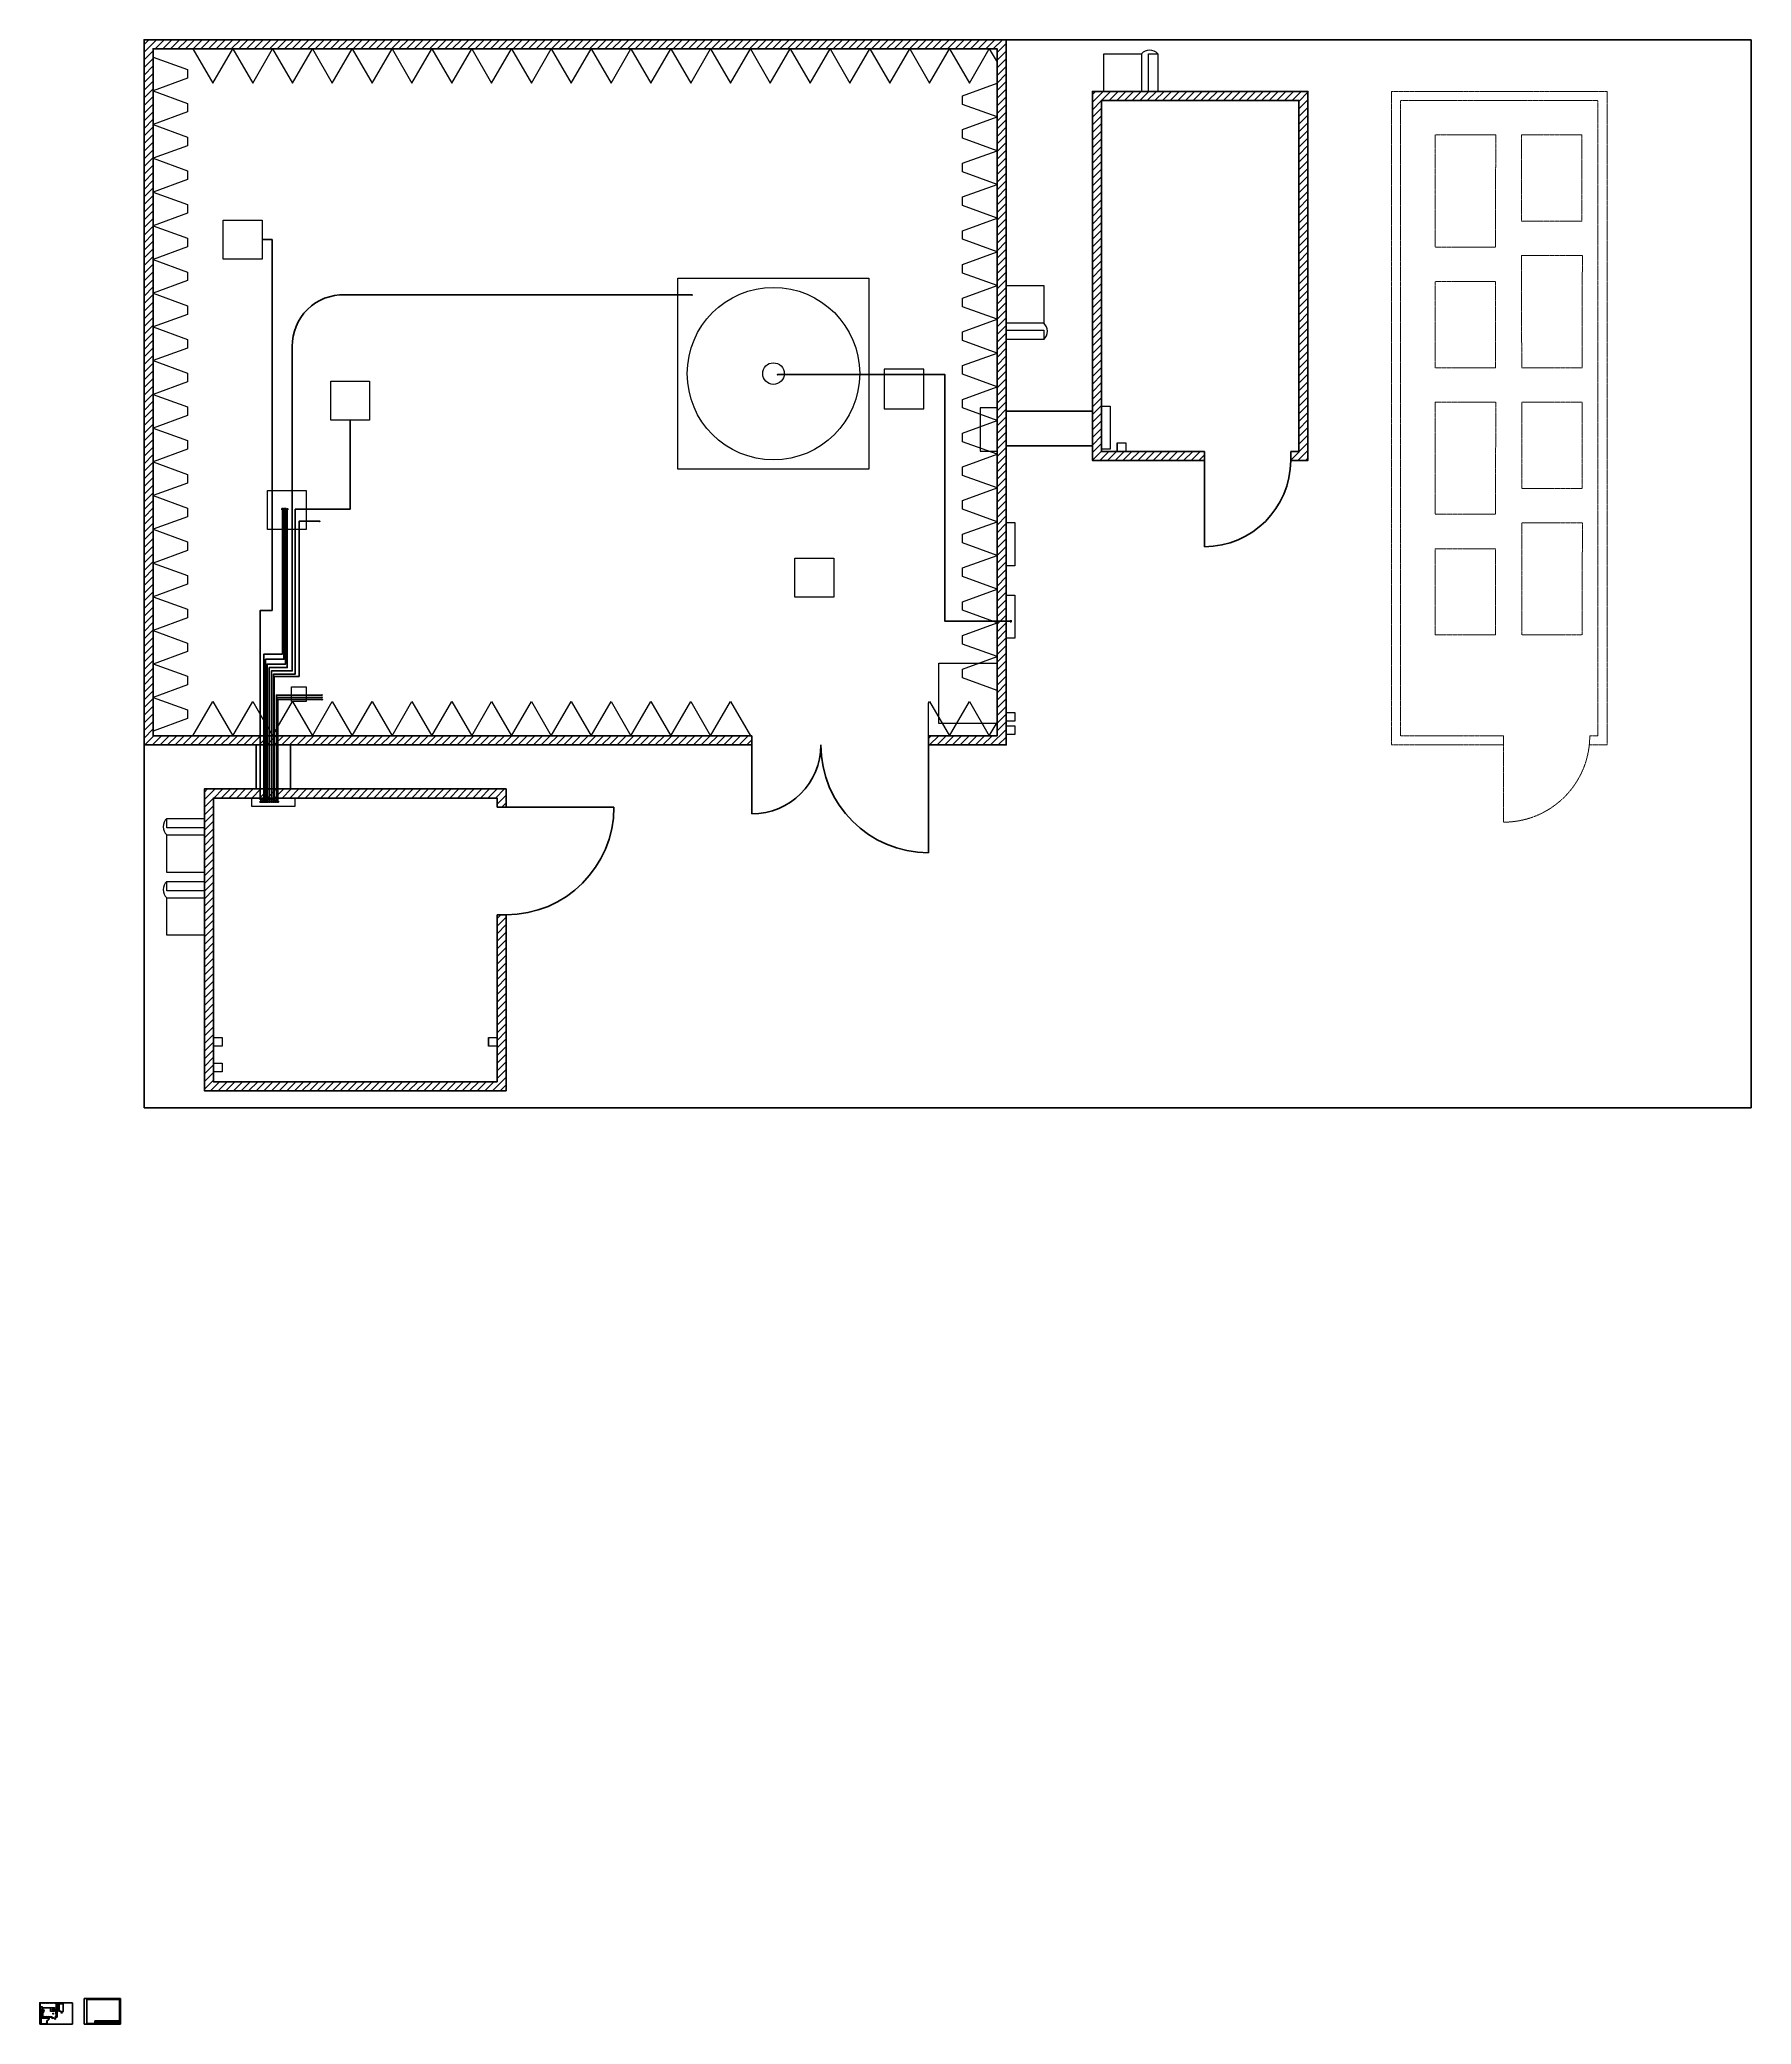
# Model space of a CAD drawing. Header units: millimetres. Extents: x 0 to 33644, y 0 to 30493.
# Drawn here: x 0 to 19858, y 0 to 23022 of the extents above; entities that cross this region are included whole.
import ezdxf

# ---------------------------------------------------------------- set-up
doc = ezdxf.new("R2010")
doc.units = ezdxf.units.MM
doc.header["$MEASUREMENT"] = 0
doc.linetypes.add('DASHED2', pattern=[0.375, 0.25, -0.125])
doc.layers.get('0').update_dxf_attribs({"color": 94, "lineweight": 50})
for name, color, linetype, lineweight in [('1', 10, 'Continuous', 35), ('Aux_extension', 220, 'DASHED2', 15), ('Items', 130, 'Continuous', 25), ('Linea fina', 100, 'Continuous', 25), ('Linea gorda', 94, 'Continuous', 35)]:
    doc.layers.add(name, color=color, linetype=linetype, lineweight=lineweight)
for name, color, linetype, lineweight, plot in [('Cables comunicacion', 124, 'Continuous', 50, False), ('Conectores', 40, 'Continuous', 50, False), ('RF cables', 211, 'Continuous', 50, False)]:
    doc.layers.add(name, color=color, linetype=linetype, lineweight=lineweight, plot=plot)
doc.layers.add('Cajetin', color=2, linetype='Continuous')
doc.styles.get("Standard").update_dxf_attribs({"font": 'arial.ttf', "height": 2.5})
pattern_1 = [(45, (-3526.32, 989.435), (-44.20318, 44.20318), [])]
pattern_2 = [(45, (-95.9811, -196.1006), (-0.8951275, 0.8951275), [])]

msp = doc.modelspace()

# ---------------------------------------------------------------- hatches: boundary and pattern name
at = {"layer": 'Linea gorda'}
h = msp.add_hatch(dxfattribs=at)
h.set_pattern_fill('ANSI31', color=1, scale=500.101925)
h.set_pattern_definition(pattern_1)
h.paths.add_polyline_path([(10312.99927, 14945.7085), (10312.99927, 14840.68709), (11213.18274, 14840.68709), (11213.18274, 23022.35458), (1211.14425, 23022.35458), (1211.14425, 14840.68709), (8262.58138, 14840.68709), (8262.58138, 14945.7085), (1316.16565, 14945.7085), (1316.16565, 22917.33317), (11108.16133, 22917.33317), (11108.16133, 14945.7085)])
h = msp.add_hatch(dxfattribs=at)
h.set_pattern_fill('ANSI31', color=1, scale=500.101925)
h.set_pattern_definition(pattern_1)
h.paths.add_polyline_path([(12318.40799, 18246.3812), (12318.40799, 22317.21086), (14608.87481, 22317.21086), (14608.87481, 18246.3812), (14513.85544, 18246.3812), (14513.85544, 18141.3598), (14713.89621, 18141.3598), (14713.89621, 22422.23227), (12213.38659, 22422.23227), (12213.38659, 18141.3598), (13513.65159, 18141.3598), (13513.65159, 18246.3812)])
h.paths.add_polyline_path([(2016.30835, 10934.89106), (2016.30835, 14225.56173), (5306.97901, 14225.56173), (5306.97901, 14120.54032), (5412.00041, 14120.54032), (5412.00041, 14330.58313), (1911.28694, 14330.58313), (1911.28694, 10829.86966), (5412.00041, 10829.86966), (5412.00041, 12870.28551), (5306.97901, 12870.28551), (5306.97901, 10934.89106)])
h = msp.add_hatch(dxfattribs=at)
h.set_pattern_fill('ANSI31', color=1, scale=10.127212)
h.set_pattern_definition(pattern_2)
h.paths.add_polyline_path([(184.26926, 86.51809), (184.26926, 84.39137), (202.49824, 84.39137), (202.49824, 250.07256), (-0.046, 250.07256), (-0.046, 84.39137), (142.74769, 84.39137), (142.74769, 86.51809), (2.08071, 86.51809), (2.08071, 247.94585), (200.37153, 247.94585), (200.37153, 86.51809)])
h = msp.add_hatch(dxfattribs=at)
h.set_pattern_fill('ANSI31', color=1, scale=10.127212)
h.set_pattern_definition(pattern_2)
h.paths.add_polyline_path([(224.87938, 153.35769), (224.87938, 235.79319), (271.26201, 235.79319), (271.26201, 153.35769), (269.33784, 153.35769), (269.33784, 151.23097), (273.38873, 151.23097), (273.38873, 237.91991), (222.75267, 237.91991), (222.75267, 151.23097), (249.08342, 151.23097), (249.08342, 153.35769)])
h.paths.add_polyline_path([(16.25881, 5.29785), (16.25881, 71.9349), (82.89587, 71.9349), (82.89587, 69.80819), (85.02258, 69.80819), (85.02258, 74.06162), (14.1321, 74.06162), (14.1321, 3.17113), (85.02258, 3.17113), (85.02258, 44.49016), (82.89587, 44.49016), (82.89587, 5.29785)])

# ---------------------------------------------------------------- linework, layer by layer
for p, q in [((1211.14425, 23022.35458), (1211.14425, 10630.92858)), ((19858.07508, 23022.35458), (1211.14425, 23022.35458)), ((19858.07508, 10630.92858), (19858.07508, 23022.35458)), ((1211.14425, 10630.92858), (19858.07508, 10630.92858)), ((-0.046, 250.07256), (379.954, 250.07256)), ((-0.046, 0.07256), (-0.046, 250.07256)), ((379.954, 250.07256), (379.954, 0.07256)), ((516.27657, 298.36375), (516.27657, 1.36375)), ((936.27657, 298.36375), (516.27657, 298.36375)), ((546.27657, 288.36375), (546.27657, 11.36375)), ((926.27657, 288.36375), (546.27657, 288.36375)), ((926.27657, 11.36375), (926.27657, 288.36375)), ((936.27657, 1.36375), (936.27657, 298.36375)), ((379.954, 0.07256), (-0.046, 0.07256)), ((516.27657, 1.36375), (936.27657, 1.36375)), ((546.27657, 11.36375), (926.27657, 11.36375))]:
    msp.add_line(p, q)
at = {"layer": '1'}
for p, q in [((926.27657, 41.36375), (639.27657, 41.36375)), ((639.27657, 41.36375), (639.27657, 11.36375)), ((739.27657, 36.36375), (639.27657, 36.36375)), ((926.27657, 26.36375), (639.27657, 26.36375)), ((664.27657, 41.36375), (664.27657, 11.36375)), ((739.27657, 31.36375), (664.27657, 31.36375)), ((689.27657, 41.36375), (689.27657, 26.36375)), ((714.27657, 41.36375), (714.27657, 26.36375)), ((739.27657, 41.36375), (739.27657, 26.36375)), ((901.27657, 26.36375), (901.27657, 41.36375)), ((901.27657, 26.36375), (901.27657, 11.36375))]:
    msp.add_line(p, q, dxfattribs=at)
at = {"layer": 'Aux_extension'}
for p, q in [((16893.35744, 21917.47955), (16188.48094, 21917.21086)), ((16188.48094, 21917.21086), (16188.97648, 20617.21096)), ((16888.97648, 20617.21096), (16893.35744, 21917.47955)), ((17193.35742, 21917.59391), (17193.35742, 20917.59391)), ((17893.35742, 21917.59391), (17193.35742, 21917.59391)), ((17893.35742, 20917.59391), (17893.35742, 21917.59391)), ((17193.35742, 20917.59391), (17893.35742, 20917.59391)), ((16188.97648, 20617.21096), (16888.97648, 20617.21096)), ((17898.23392, 20517.8626), (17193.35742, 20517.59391)), ((17193.35742, 20517.59391), (17193.85296, 19217.594)), ((17893.85296, 19217.594), (17898.23392, 20517.8626)), ((16188.97648, 20217.21096), (16188.97648, 19217.21096)), ((16888.97648, 20217.21096), (16188.97648, 20217.21096)), ((16888.97648, 19217.21096), (16888.97648, 20217.21096)), ((16188.97648, 19217.21096), (16888.97648, 19217.21096)), ((17193.85296, 19217.594), (17893.85296, 19217.594)), ((16893.85298, 18817.47965), (16188.97648, 18817.21096)), ((16188.97648, 18817.21096), (16189.47202, 17517.21105)), ((16889.47202, 17517.21105), (16893.85298, 18817.47965)), ((17193.85296, 18817.594), (17193.85296, 17817.594)), ((17893.85296, 18817.594), (17193.85296, 18817.594)), ((17893.85296, 17817.594), (17893.85296, 18817.594)), ((17193.85296, 17817.594), (17893.85296, 17817.594)), ((16189.47202, 17517.21105), (16889.47202, 17517.21105)), ((17898.72946, 17417.86269), (17193.85296, 17417.594)), ((17193.85296, 17417.594), (17194.3485, 16117.5941)), ((17894.3485, 16117.5941), (17898.72946, 17417.86269)), ((16189.47202, 17117.21105), (16189.47202, 16117.21105)), ((16889.47202, 17117.21105), (16189.47202, 17117.21105)), ((16889.47202, 16117.21105), (16889.47202, 17117.21105)), ((16189.47202, 16117.21105), (16889.47202, 16117.21105)), ((17194.3485, 16117.5941), (17894.3485, 16117.5941)), ((16983.46211, 14945.68709), (16983.46211, 13945.48324))]:
    msp.add_line(p, q, dxfattribs=at)
for points in [[(16983.46211, 14840.68709), (15683.46211, 14840.68709), (15683.46211, 18141.3598), (15683.46211, 22422.23227), (18183.97173, 22422.23227), (18183.97173, 18141.3598), (18183.97173, 14840.68709), (17983.46211, 14840.68709)], [(16983.46211, 14945.68709), (15788.46211, 14945.68709), (15788.46211, 18141.3598), (15788.48351, 22317.21086), (18078.95032, 22317.21086), (18078.97173, 18141.3598), (18078.97173, 14945.68709), (17983.46211, 14945.68709)]]:
    msp.add_lwpolyline(points, dxfattribs=at)
msp.add_arc((16983.46211, 14945.68709), 1000.20385, 270, 0, dxfattribs=at)
at = {"layer": 'Cables comunicacion'}
for p, q in [((3498.84473, 20061.69675), (7566.4484, 20061.69675)), ((27.23138, 71.52517), (27.23138, 116.00204)), ((27.23138, 116.00204), (30.04428, 116.00204)), ((30.67944, 71.52517), (27.23138, 71.52517)), ((30.04428, 203.10323), (27.65922, 203.10323)), ((29.85723, 71.19118), (29.85723, 101.80129)), ((29.85723, 101.80129), (34.77409, 101.80129)), ((30.04428, 116.00204), (30.04428, 203.10323)), ((30.3736, 71.19624), (30.3736, 101.02935)), ((30.3736, 101.02935), (35.45806, 101.02935)), ((30.53551, 71.00315), (30.53551, 100.48077)), ((30.53551, 100.48077), (36.37131, 100.48077)), ((30.74346, 71.00315), (30.53551, 71.00315)), ((30.67944, 71.13934), (30.67944, 71.52517)), ((30.74346, 71.13934), (30.67944, 71.13934)), ((30.99831, 71.13934), (31.06299, 71.13934)), ((30.99831, 71.00315), (31.07413, 71.00315)), ((31.06299, 71.13934), (31.06299, 96.10668)), ((41.77674, 96.10668), (31.06299, 96.10668)), ((31.07413, 71.00315), (31.16506, 71.00315)), ((31.16506, 71.00315), (31.16506, 95.57693)), ((41.77678, 95.57693), (31.16506, 95.57693)), ((41.77003, 95.0792), (31.37979, 95.0792)), ((31.37979, 71.18994), (31.37979, 95.0792)), ((34.77409, 101.80129), (34.77409, 178.02421)), ((35.45806, 101.02935), (35.45806, 139.77053)), ((48.36112, 139.77053), (35.45806, 139.77053)), ((36.37131, 135.02743), (36.37131, 136.94543)), ((36.37131, 136.94543), (41.18124, 136.94543)), ((36.37131, 100.48077), (36.37131, 135.02743)), ((46.28061, 190.11837), (128.65079, 190.11837)), ((48.36112, 160.72193), (48.36112, 139.77053)), ((188.08719, 171.40634), (148.78918, 171.40634)), ((188.08719, 169.14465), (188.08719, 171.40634)), ((188.08719, 113.47036), (188.08719, 169.14465)), ((203.44272, 113.47036), (188.08719, 113.47036))]:
    msp.add_line(p, q, dxfattribs=at)
for points in [[(2731.58933, 14186.27551), (2728.42787, 14186.27551), (2728.42787, 14205.3283), (2558.15572, 14205.3283), (2558.15572, 16401.68508), (2697.06249, 16401.68508), (2697.06249, 20702.91525), (2579.28334, 20702.91525)], [(11259.82281, 16276.66554), (10501.53609, 16276.66554), (10501.53609, 19025.97268), (10501.53609, 19137.65946), (8560.92212, 19137.65946)], [(3601.58429, 18610.0422), (3601.58429, 17575.42049), (2964.40545, 17575.42049), (2964.40545, 15662.30336), (2713.32468, 15662.30336), (2713.32468, 14189.08516)], [(2731.58933, 14179.54998), (2721.32038, 14179.54998), (2721.32038, 15635.21355), (3009.50362, 15635.21355), (3009.50362, 17341.19672), (3009.50362, 17435.91138), (3247.02781, 17435.91138)], [(3276.43475, 15419.2122), (2747.36817, 15419.2122), (2747.36817, 14186.27551), (2744.17428, 14186.27551)], [(3276.43655, 15393.05221), (2752.40842, 15393.05221), (2752.40842, 14179.54998), (2747.9183, 14179.54998), (2744.17428, 14179.54998)], [(2763.01241, 14188.77425), (2763.01241, 15368.47323), (3276.1032, 15368.47323)]]:
    msp.add_lwpolyline(points, dxfattribs=at)
msp.add_lwpolyline([(3539.25323, 20061.69675, 0.4288723327), (2930.62974, 19464.46336), (2930.62974, 15700.42337), (2687.82563, 15700.42337), (2687.82563, 14188.83506)], format="xyb", dxfattribs=at)
msp.add_arc((46.68975, 178.2083), 11.91709, 88.032512302, 180.885129141, dxfattribs=at)
at = {"layer": 'Conectores'}
for p, q in [((7560.3362, 20067.93084), (7572.56059, 20055.46267)), ((7560.3362, 20055.46267), (7572.56059, 20067.93084)), ((8554.80992, 19143.89354), (8567.03431, 19131.42538)), ((8554.80992, 19131.42538), (8567.03431, 19143.89354)), ((3240.91562, 17442.14546), (3253.14001, 17429.6773)), ((3240.91562, 17429.6773), (3253.14001, 17442.14546)), ((3270.32255, 15425.44629), (3282.54694, 15412.97812)), ((3270.32255, 15412.97812), (3282.54694, 15425.44629)), ((3269.99101, 15374.70731), (3282.2154, 15362.23914)), ((3269.99101, 15362.23914), (3282.2154, 15374.70731)), ((3270.32435, 15399.28629), (3282.54874, 15386.81813)), ((3270.32435, 15386.81813), (3282.54874, 15399.28629)), ((2731.58933, 14182.86137), (2744.17428, 14182.86137)), ((2737.8818, 14189.24931), (2737.8818, 14176.47343)), ((30.74346, 71.07021), (30.99831, 71.07021)), ((30.87089, 71.19956), (30.87089, 70.94085)), ((41.05747, 137.07168), (41.30502, 136.81919)), ((41.05747, 136.81919), (41.30502, 137.07168)), ((41.64626, 95.20544), (41.8938, 94.95296)), ((41.64626, 94.95296), (41.8938, 95.20544)), ((41.65297, 96.23292), (41.90052, 95.98044)), ((41.65297, 95.98044), (41.90052, 96.23292)), ((41.65301, 95.70317), (41.90055, 95.45069)), ((41.65301, 95.45069), (41.90055, 95.70317)), ((128.52702, 190.24461), (128.77456, 189.99212)), ((128.52702, 189.99212), (128.77456, 190.24461)), ((148.6654, 171.53258), (148.91295, 171.28009)), ((148.6654, 171.28009), (148.91295, 171.53258))]:
    msp.add_line(p, q, dxfattribs=at)
for points in [[(2809.87167, 17583.42384), (2822.51473, 17583.42384), (2822.51473, 17570.45363), (2809.87167, 17570.45363)], [(2828.17565, 17583.23546), (2840.60238, 17583.23546), (2840.60238, 17570.89898), (2828.17565, 17570.89898)], [(2845.96136, 17583.06857), (2858.47204, 17583.06857), (2858.47204, 17570.56566), (2845.96136, 17570.56566)], [(2865.74416, 17582.01143), (2878.33772, 17582.01143), (2878.33772, 17570.00873), (2865.74416, 17570.00873)], [(11259.82281, 16282.62529), (11271.9159, 16282.62529), (11271.9159, 16270.7058), (11259.82281, 16270.7058)], [(2556.69489, 14188.67), (2568.78798, 14188.67), (2568.78798, 14176.75051), (2556.69489, 14176.75051)], [(2576.40052, 14188.50357), (2589.32772, 14188.50357), (2589.32772, 14176.08387), (2576.40052, 14176.08387)], [(2595.58211, 14189.02526), (2608.22517, 14189.02526), (2608.22517, 14176.05506), (2595.58211, 14176.05506)], [(2613.88609, 14188.83689), (2626.31282, 14188.83689), (2626.31282, 14176.5004), (2613.88609, 14176.5004)], [(2631.67179, 14188.67), (2644.18247, 14188.67), (2644.18247, 14176.16708), (2631.67179, 14176.16708)], [(2656.96761, 14188.58495), (2669.56116, 14188.58495), (2669.56116, 14176.58225), (2656.96761, 14176.58225)], [(2681.73712, 14188.83506), (2693.91415, 14188.83506), (2693.91415, 14176.58225), (2681.73712, 14176.58225)], [(2707.02791, 14189.08516), (2719.62146, 14189.08516), (2719.62146, 14176.24847), (2707.02791, 14176.24847)], [(2731.58933, 14189.24931), (2744.17428, 14189.24931), (2744.17428, 14176.47343), (2731.58933, 14176.47343)], [(2756.90021, 14188.77425), (2769.1246, 14188.77425), (2769.1246, 14176.30608), (2756.90021, 14176.30608)], [(27.2018, 71.18783), (27.44669, 71.18783), (27.44669, 70.94646), (27.2018, 70.94646)], [(27.60084, 71.18446), (27.86262, 71.18446), (27.86262, 70.93296), (27.60084, 70.93296)], [(27.98928, 71.19503), (28.2453, 71.19503), (28.2453, 70.93238), (27.98928, 70.93238)], [(28.35994, 71.19121), (28.61158, 71.19121), (28.61158, 70.9414), (28.35994, 70.9414)], [(28.7201, 71.18783), (28.97345, 71.18783), (28.97345, 70.93465), (28.7201, 70.93465)], [(29.23235, 71.18611), (29.48737, 71.18611), (29.48737, 70.94305), (29.23235, 70.94305)], [(29.73394, 71.19118), (29.98053, 71.19118), (29.98053, 70.94305), (29.73394, 70.94305)], [(30.24609, 71.19624), (30.50111, 71.19624), (30.50111, 70.93629), (30.24609, 70.93629)], [(30.74346, 71.19956), (30.99831, 71.19956), (30.99831, 70.94085), (30.74346, 70.94085)], [(31.25602, 71.18994), (31.50356, 71.18994), (31.50356, 70.93746), (31.25602, 70.93746)], [(32.3287, 139.9326), (32.58473, 139.9326), (32.58473, 139.66995), (32.3287, 139.66995)], [(32.69936, 139.92879), (32.95101, 139.92879), (32.95101, 139.67897), (32.69936, 139.67897)], [(33.05953, 139.92541), (33.31287, 139.92541), (33.31287, 139.67222), (33.05953, 139.67222)], [(33.46014, 139.904), (33.71516, 139.904), (33.71516, 139.66094), (33.46014, 139.66094)], [(203.44272, 113.59105), (203.68761, 113.59105), (203.68761, 113.34968), (203.44272, 113.34968)]]:
    msp.add_lwpolyline(points, close=True, dxfattribs=at)
at = {"layer": 'Items'}
for p, q in [((12971.25856, 22858.09177), (12971.25856, 22422.23227)), ((12971.25856, 22422.23227), (12864.54605, 22422.23227)), ((11213.18274, 19545.78153), (11213.18274, 19652.49405)), ((11649.04224, 19545.78153), (11213.18274, 19545.78153)), ((12501.1632, 18346.40158), (12601.18359, 18346.40158)), ((12501.1632, 18246.3812), (12501.1632, 18346.40158)), ((12501.1632, 18346.40158), (12501.1632, 18246.3812)), ((12501.1632, 18246.3812), (12501.1632, 18346.40158)), ((12601.18359, 18246.3812), (12501.1632, 18246.3812)), ((12601.18359, 18346.40158), (12601.18359, 18246.3812)), ((11213.18274, 15217.08791), (11313.20312, 15217.08791)), ((11213.18274, 15117.06752), (11213.18274, 15217.08791)), ((11213.18274, 15217.08791), (11213.18274, 15117.06752)), ((11213.18274, 15117.06752), (11213.18274, 15217.08791)), ((11313.20312, 15217.08791), (11313.20312, 15117.06752)), ((11313.20312, 15117.06752), (11213.18274, 15117.06752)), ((11213.18274, 15062.90027), (11313.20312, 15062.90027)), ((11213.18274, 14962.87989), (11213.18274, 15062.90027)), ((11213.18274, 15062.90027), (11213.18274, 14962.87989)), ((11213.18274, 14962.87989), (11213.18274, 15062.90027)), ((11313.20312, 15062.90027), (11313.20312, 14962.87989)), ((11313.20312, 14962.87989), (11213.18274, 14962.87989)), ((1475.42744, 13986.78533), (1911.28694, 13986.78533)), ((1911.28694, 13986.78533), (1911.28694, 13880.07282)), ((1475.42744, 13256.88214), (1911.28694, 13256.88214)), ((1911.28694, 13256.88214), (1911.28694, 13150.16962)), ((2016.30835, 11447.55), (2116.32873, 11447.55)), ((2016.30835, 11347.52962), (2016.30835, 11447.55)), ((2016.30835, 11447.55), (2016.30835, 11347.52962)), ((2016.30835, 11347.52962), (2016.30835, 11447.55)), ((2116.32873, 11347.52962), (2016.30835, 11347.52962)), ((2116.32873, 11447.55), (2116.32873, 11347.52962)), ((5206.95862, 11447.55), (5306.97901, 11447.55)), ((5206.95862, 11347.52962), (5206.95862, 11447.55)), ((5206.95862, 11447.55), (5206.95862, 11347.52962)), ((5206.95862, 11347.52962), (5206.95862, 11447.55)), ((5306.97901, 11347.52962), (5206.95862, 11347.52962)), ((5306.97901, 11447.55), (5306.97901, 11347.52962)), ((2016.30835, 11150.5917), (2116.32873, 11150.5917)), ((2016.30835, 11050.57132), (2016.30835, 11150.5917)), ((2116.32873, 11150.5917), (2116.32873, 11050.57132)), ((2116.32873, 11050.57132), (2016.30835, 11050.57132)), ((238.0998, 237.91991), (235.93884, 237.91991)), ((238.0998, 246.74619), (238.0998, 237.91991)), ((5.30581, 67.09961), (14.1321, 67.09961)), ((5.30581, 52.31885), (14.1321, 52.31885)), ((14.1321, 67.09961), (14.1321, 64.93865)), ((14.1321, 52.31885), (14.1321, 50.15789)), ((16.25881, 15.67934), (18.28425, 15.67934)), ((16.25881, 13.6539), (16.25881, 15.67934)), ((16.25881, 15.67934), (16.25881, 13.6539)), ((16.25881, 13.6539), (16.25881, 15.67934)), ((18.28425, 13.6539), (16.25881, 13.6539)), ((16.25881, 9.66585), (18.28425, 9.66585)), ((16.25881, 7.64041), (16.25881, 9.66585)), ((18.28425, 7.64041), (16.25881, 7.64041)), ((18.28425, 15.67934), (18.28425, 13.6539)), ((18.28425, 9.66585), (18.28425, 7.64041)), ((80.87042, 15.67934), (82.89587, 15.67934)), ((80.87042, 13.6539), (80.87042, 15.67934)), ((80.87042, 15.67934), (80.87042, 13.6539)), ((80.87042, 13.6539), (80.87042, 15.67934)), ((82.89587, 13.6539), (80.87042, 13.6539)), ((82.89587, 15.67934), (82.89587, 13.6539)), ((202.49824, 179.67093), (202.49824, 181.83189)), ((211.32453, 179.67093), (202.49824, 179.67093)), ((202.49824, 92.0136), (204.52368, 92.0136)), ((202.49824, 89.98816), (202.49824, 92.0136)), ((202.49824, 92.0136), (202.49824, 89.98816)), ((202.49824, 89.98816), (202.49824, 92.0136)), ((204.52368, 89.98816), (202.49824, 89.98816)), ((202.49824, 88.89126), (204.52368, 88.89126)), ((202.49824, 86.86581), (202.49824, 88.89126)), ((202.49824, 88.89126), (202.49824, 86.86581)), ((202.49824, 86.86581), (202.49824, 88.89126)), ((204.52368, 86.86581), (202.49824, 86.86581)), ((204.52368, 92.0136), (204.52368, 89.98816)), ((204.52368, 88.89126), (204.52368, 86.86581)), ((228.58023, 155.38313), (230.60567, 155.38313)), ((228.58023, 153.35769), (228.58023, 155.38313)), ((228.58023, 155.38313), (228.58023, 153.35769)), ((228.58023, 153.35769), (228.58023, 155.38313)), ((230.60567, 153.35769), (228.58023, 153.35769)), ((230.60567, 155.38313), (230.60567, 153.35769))]:
    msp.add_line(p, q, dxfattribs=at)
for points in [[(12971.25856, 22422.23227), (12864.54605, 22422.23227), (12864.54605, 22858.09177), (12971.25856, 22858.09177, 0.4494053245), (12782.88651, 22858.09177), (12782.88651, 22422.23227), (12347.79784, 22422.23227), (12782.88651, 22422.23227)], [(11213.18274, 19545.78153), (11213.18274, 19652.49405), (11649.04224, 19652.49405), (11649.04224, 19545.78153, 0.4494053245), (11649.04224, 19734.15358), (11213.18274, 19734.15358), (11213.18274, 20169.24226), (11213.18274, 19734.15358)], [(1911.28694, 13986.78533), (1911.28694, 13880.07282), (1475.42744, 13880.07282), (1475.42744, 13986.78533, 0.4494053245), (1475.42744, 13798.41329), (1911.28694, 13798.41329), (1911.28694, 13363.32461), (1911.28694, 13798.41329)], [(1911.28694, 13256.88214), (1911.28694, 13150.16962), (1475.42744, 13150.16962), (1475.42744, 13256.88214, 0.4494053245), (1475.42744, 13068.51009), (1911.28694, 13068.51009), (1911.28694, 12633.42142), (1911.28694, 13068.51009)], [(238.0998, 237.91991), (235.93884, 237.91991), (235.93884, 246.74619), (238.0998, 246.74619, 0.4494053245), (234.28521, 246.74619), (234.28521, 237.91991), (225.47453, 237.91991), (234.28521, 237.91991)], [(14.1321, 67.09961), (14.1321, 64.93865), (5.30581, 64.93865), (5.30581, 67.09961, 0.4494053245), (5.30581, 63.28502), (14.1321, 63.28502), (14.1321, 54.47434), (14.1321, 63.28502)], [(14.1321, 52.31885), (14.1321, 50.15789), (5.30581, 50.15789), (5.30581, 52.31885, 0.4494053245), (5.30581, 48.50426), (14.1321, 48.50426), (14.1321, 39.69359), (14.1321, 48.50426)], [(202.49824, 179.67093), (202.49824, 181.83189), (211.32453, 181.83189), (211.32453, 179.67093, 0.4494053245), (211.32453, 183.48552), (202.49824, 183.48552), (202.49824, 192.29619), (202.49824, 183.48552)]]:
    msp.add_lwpolyline(points, format="xyb", dxfattribs=at)
for points in [[(12347.79784, 22422.23227), (12347.79784, 22858.09177), (12782.88651, 22858.09177)], [(11213.18274, 20169.24226), (11649.04224, 20169.24226), (11649.04224, 19734.15358)], [(1911.28694, 13363.32461), (1475.42744, 13363.32461), (1475.42744, 13798.41329)], [(1911.28694, 12633.42142), (1475.42744, 12633.42142), (1475.42744, 13068.51009)], [(225.47453, 237.91991), (225.47453, 246.74619), (234.28521, 246.74619)], [(14.1321, 54.47434), (5.30581, 54.47434), (5.30581, 63.28502)], [(14.1321, 39.69359), (5.30581, 39.69359), (5.30581, 48.50426)], [(202.49824, 192.29619), (211.32453, 192.29619), (211.32453, 183.48552)]]:
    msp.add_lwpolyline(points, dxfattribs=at)
for points in [[(12971.25856, 22422.23227), (12864.54605, 22422.23227)], [(2129.19161, 20927.96112), (2579.28334, 20927.96112), (2579.28334, 20477.86938), (2129.19161, 20477.86938)], [(11213.18274, 19545.78153), (11213.18274, 19652.49405)], [(10257.98806, 19201.57588), (9797.89429, 19201.57588), (9797.89429, 18741.4821), (10257.98806, 18741.4821)], [(3376.53842, 19060.13393), (3826.63015, 19060.13393), (3826.63015, 18610.0422), (3376.53842, 18610.0422)], [(10913.12158, 18250.77263), (11108.16133, 18250.77263), (11108.16133, 18750.87456), (10913.12158, 18750.87456)], [(12418.42838, 18720.92431), (12418.42838, 18320.84277), (12418.42838, 18270.83257), (12318.40799, 18270.83257), (12318.40799, 18320.84277), (12318.40799, 18770.9345), (12418.42838, 18770.9345)], [(2642.43596, 17791.28845), (3092.52769, 17791.28845), (3092.52769, 17341.19672), (2642.43596, 17341.19672)], [(11213.18274, 16970.67995), (11213.18274, 17370.76149), (11213.18274, 17420.77169), (11313.20312, 17420.77169), (11313.20312, 17370.76149), (11313.20312, 16920.66976), (11213.18274, 16920.66976)], [(8762.68331, 16557.0369), (8762.68331, 17007.12863), (9212.77504, 17007.12863), (9212.77504, 16557.0369)], [(11313.20312, 16529.62286), (11313.20312, 16129.54132), (11313.20312, 16079.53113), (11213.18274, 16079.53113), (11213.18274, 16129.54132), (11213.18274, 16579.63306), (11313.20312, 16579.63306)], [(10429.97678, 15090.71949), (10429.97678, 15790.86219), (11108.16133, 15790.86219), (11108.16133, 15090.71949)], [(2921.49283, 15345.79004), (2921.49283, 15516.8249), (3092.52769, 15516.8249), (3092.52769, 15345.79004)], [(2511.40925, 14225.56173), (2911.49079, 14225.56173), (2961.50098, 14225.56173), (2961.50098, 14125.54134), (2911.49079, 14125.54134), (2461.39906, 14125.54134), (2461.39906, 14225.56173)], [(1911.28694, 13986.78533), (1911.28694, 13880.07282)], [(1911.28694, 13256.88214), (1911.28694, 13150.16962)], [(238.0998, 237.91991), (235.93884, 237.91991)], [(14.1321, 67.09961), (14.1321, 64.93865)], [(14.1321, 52.31885), (14.1321, 50.15789)], [(18.54473, 207.66048), (27.65922, 207.66048), (27.65922, 198.54598), (18.54473, 198.54598)], [(26.28475, 71.9349), (34.38652, 71.9349), (35.39924, 71.9349), (35.39924, 69.90946), (34.38652, 69.90946), (25.27203, 69.90946), (25.27203, 71.9349)], [(28.93808, 144.14192), (38.05257, 144.14192), (38.05257, 135.02743), (28.93808, 135.02743)], [(34.58906, 94.61986), (34.58906, 98.08336), (38.05257, 98.08336), (38.05257, 94.61986)], [(43.80387, 169.83642), (52.91836, 169.83642), (52.91836, 160.72193), (43.80387, 160.72193)], [(152.8749, 119.14796), (152.8749, 128.26246), (161.98939, 128.26246), (161.98939, 119.14796)], [(183.15527, 172.70066), (173.83823, 172.70066), (173.83823, 163.38363), (183.15527, 163.38363)], [(186.63809, 89.4546), (186.63809, 103.6327), (200.37153, 103.6327), (200.37153, 89.4546)], [(196.42191, 153.44662), (200.37153, 153.44662), (200.37153, 163.57383), (196.42191, 163.57383)], [(202.49824, 179.67093), (202.49824, 181.83189)], [(202.49824, 127.52436), (202.49824, 135.62613), (202.49824, 136.63885), (204.52368, 136.63885), (204.52368, 135.62613), (204.52368, 126.51164), (202.49824, 126.51164)], [(204.52368, 118.59282), (204.52368, 110.49105), (204.52368, 109.47833), (202.49824, 109.47833), (202.49824, 110.49105), (202.49824, 119.60554), (204.52368, 119.60554)], [(226.90482, 162.96733), (226.90482, 154.86556), (226.90482, 153.85283), (224.87938, 153.85283), (224.87938, 154.86556), (224.87938, 163.98005), (226.90482, 163.98005)]]:
    msp.add_lwpolyline(points, close=True, dxfattribs=at)
for centre, radius in [((8513.13245, 19149.06517), 125.02548), ((147.82142, 171.63731), 2.5318)]:
    msp.add_circle(centre, radius, dxfattribs=at)
at = {"layer": 'Linea fina'}
for points in [[(1316.16565, 22820.50018), (1716.24719, 22674.88241), (1716.24719, 22574.86202), (1316.16565, 22429.24425), (1716.24719, 22283.62648), (1716.24719, 22183.6061), (1316.16565, 22037.98832), (1716.24719, 21892.37055), (1716.24719, 21792.35017), (1316.16565, 21646.7324), (1716.24719, 21501.11462), (1716.24719, 21401.09424), (1316.16565, 21255.47647), (1716.24719, 21109.8587), (1716.24719, 21009.83831), (1316.16565, 20864.22054), (1716.24719, 20718.60277), (1716.24719, 20618.58238), (1316.16565, 20472.96461), (1716.24719, 20327.34684), (1716.24719, 20227.32645), (1316.16565, 20081.70868), (1716.24719, 19936.09091), (1716.24719, 19836.07053), (1316.16565, 19690.45275), (1716.24719, 19544.83498), (1716.24719, 19444.8146), (1316.16565, 19299.19683), (1716.24719, 19153.57905), (1716.24719, 19053.55867), (1316.16565, 18907.9409), (1716.24719, 18762.32313), (1716.24719, 18662.30274), (1316.16565, 18516.68497), (1716.24719, 18371.0672), (1716.24719, 18271.04681), (1316.16565, 18125.42904), (1716.24719, 17979.81127), (1716.24719, 17879.79088), (1316.16565, 17734.17311), (1716.24719, 17588.55534), (1716.24719, 17488.53496), (1316.16565, 17342.91718), (1716.24719, 17197.29941), (1716.24719, 17097.27903), (1316.16565, 16951.66126), (1716.24719, 16806.04348), (1716.24719, 16706.0231), (1316.16565, 16560.40533), (1716.24719, 16414.78756), (1716.24719, 16314.76717), (1316.16565, 16169.1494), (1716.24719, 16023.53163), (1716.24719, 15923.51124), (1316.16565, 15777.89347)], [(1778.14002, 22917.33317), (2009.12721, 22517.25163), (2240.11439, 22917.33317), (2471.10157, 22517.25163), (2702.08876, 22917.33317), (2933.07594, 22517.25163), (3164.06313, 22917.33317), (3395.05031, 22517.25163), (3626.0375, 22917.33317), (3857.02468, 22517.25163), (4088.01187, 22917.33317), (4318.99905, 22517.25163), (4549.98624, 22917.33317), (4780.97342, 22517.25163), (5011.96061, 22917.33317), (5242.94779, 22517.25163), (5473.93497, 22917.33317), (5704.92216, 22517.25163), (5935.90934, 22917.33317), (6166.89653, 22517.25163), (6397.88371, 22917.33317), (6628.8709, 22517.25163), (6859.85808, 22917.33317), (7090.84527, 22517.25163), (7321.83245, 22917.33317), (7552.81964, 22517.25163), (7783.80682, 22917.33317), (8014.79401, 22517.25163), (8245.78119, 22917.33317), (8476.76837, 22517.25163), (8707.75556, 22917.33317), (8938.74274, 22517.25163), (9169.72993, 22917.33317), (9400.71711, 22517.25163), (9631.7043, 22917.33317), (9862.69148, 22517.25163), (10093.67867, 22917.33317), (10324.66585, 22517.25163), (10555.65304, 22917.33317), (10786.64022, 22517.25163), (11017.6274, 22917.33317), (11108.16133, 22760.52381)], [(11108.16133, 15474.64493), (10708.07979, 15620.2627), (10708.07979, 15720.28308), (11108.16133, 15865.90085), (10708.07979, 16011.51863), (10708.07979, 16111.53901), (11108.16133, 16257.15678), (10708.07979, 16402.77455), (10708.07979, 16502.79494), (11108.16133, 16648.41271), (10708.07979, 16794.03048), (10708.07979, 16894.05087), (11108.16133, 17039.66864), (10708.07979, 17185.28641), (10708.07979, 17285.3068), (11108.16133, 17430.92457), (10708.07979, 17576.54234), (10708.07979, 17676.56272), (11108.16133, 17822.1805), (10708.07979, 17967.79827), (10708.07979, 18067.81865), (11108.16133, 18213.43642), (10708.07979, 18359.0542), (10708.07979, 18459.07458), (11108.16133, 18604.69235), (10708.07979, 18750.31012), (10708.07979, 18850.33051), (11108.16133, 18995.94828), (10708.07979, 19141.56605), (10708.07979, 19241.58644), (11108.16133, 19387.20421), (10708.07979, 19532.82198), (10708.07979, 19632.84236), (11108.16133, 19778.46014), (10708.07979, 19924.07791), (10708.07979, 20024.09829), (11108.16133, 20169.71606), (10708.07979, 20315.33384), (10708.07979, 20415.35422), (11108.16133, 20560.97199), (10708.07979, 20706.58976), (10708.07979, 20806.61015), (11108.16133, 20952.22792), (10708.07979, 21097.84569), (10708.07979, 21197.86608), (11108.16133, 21343.48385), (10708.07979, 21489.10162), (10708.07979, 21589.12201), (11108.16133, 21734.73978), (10708.07979, 21880.35755), (10708.07979, 21980.37793), (11108.16133, 22125.99571), (10708.07979, 22271.61348), (10708.07979, 22371.63386), (11108.16133, 22517.25163)], [(1316.16565, 15783.60065), (1716.24719, 15637.98288), (1716.24719, 15537.96249), (1316.16565, 15392.34472), (1716.24719, 15246.72695), (1716.24719, 15146.70657), (1316.16565, 15001.08879)], [(1778.14002, 14945.7085), (2009.12721, 15345.79004), (2240.11439, 14945.7085), (2471.10157, 15345.79004), (2702.08876, 14945.7085), (2933.07594, 15345.79004), (3164.06313, 14945.7085), (3395.05031, 15345.79004), (3626.0375, 14945.7085), (3857.02468, 15345.79004), (4088.01187, 14945.7085), (4318.99905, 15345.79004), (4549.98624, 14945.7085), (4780.97342, 15345.79004), (5011.96061, 14945.7085), (5242.94779, 15345.79004), (5473.93497, 14945.7085), (5704.92216, 15345.79004), (5935.90934, 14945.7085), (6166.89653, 15345.79004), (6397.88371, 14945.7085), (6628.8709, 15345.79004), (6859.85808, 14945.7085), (7090.84527, 15345.79004), (7321.83245, 14945.7085), (7552.81964, 15345.79004), (7783.80682, 14945.7085), (8014.79401, 15345.79004), (8245.78119, 14945.7085)], [(10312.99927, 14945.7085), (10312.99927, 15325.58293), (10324.66585, 15345.79004), (10555.65304, 14945.7085), (10786.64022, 15345.79004), (11017.6274, 14945.7085), (11108.16133, 15102.51786)], [(2.08071, 245.98495), (10.18248, 243.03615), (10.18248, 241.01071), (2.08071, 238.0619), (10.18248, 235.1131), (10.18248, 233.08766), (2.08071, 230.13885), (10.18248, 227.19005), (10.18248, 225.16461), (2.08071, 222.21581), (10.18248, 219.267), (10.18248, 217.24156), (2.08071, 214.29276), (10.18248, 211.34395), (10.18248, 209.31851), (2.08071, 206.36971), (10.18248, 203.42091), (10.18248, 201.39546), (2.08071, 198.44666), (10.18248, 195.49786), (10.18248, 193.47242), (2.08071, 190.52361), (10.18248, 187.57481), (10.18248, 185.54937), (2.08071, 182.60056), (10.18248, 179.65176), (10.18248, 177.62632), (2.08071, 174.67752), (10.18248, 171.72871), (10.18248, 169.70327), (2.08071, 166.75447), (10.18248, 163.80566), (10.18248, 161.78022), (2.08071, 158.83142), (10.18248, 155.88262), (10.18248, 153.85717), (2.08071, 150.90837), (10.18248, 147.95957), (10.18248, 145.93412), (2.08071, 142.98532), (10.18248, 140.03652), (10.18248, 138.01108), (2.08071, 135.06227), (10.18248, 132.11347), (10.18248, 130.08803), (2.08071, 127.13922), (10.18248, 124.19042), (10.18248, 122.16498), (2.08071, 119.21618), (10.18248, 116.26737), (10.18248, 114.24193), (2.08071, 111.29313), (10.18248, 108.34432), (10.18248, 106.31888), (2.08071, 103.37008)], [(11.43583, 247.94585), (16.11339, 239.84408), (20.79095, 247.94585), (25.46851, 239.84408), (30.14607, 247.94585), (34.82363, 239.84408), (39.50118, 247.94585), (44.17874, 239.84408), (48.8563, 247.94585), (53.53386, 239.84408), (58.21142, 247.94585), (62.88898, 239.84408), (67.56654, 247.94585), (72.2441, 239.84408), (76.92166, 247.94585), (81.59922, 239.84408), (86.27677, 247.94585), (90.95433, 239.84408), (95.63189, 247.94585), (100.30945, 239.84408), (104.98701, 247.94585), (109.66457, 239.84408), (114.34213, 247.94585), (119.01969, 239.84408), (123.69725, 247.94585), (128.3748, 239.84408), (133.05236, 247.94585), (137.72992, 239.84408), (142.40748, 247.94585), (147.08504, 239.84408), (151.7626, 247.94585), (156.44016, 239.84408), (161.11772, 247.94585), (165.79528, 239.84408), (170.47283, 247.94585), (175.15039, 239.84408), (179.82795, 247.94585), (184.50551, 239.84408), (189.18307, 247.94585), (193.86063, 239.84408), (198.53819, 247.94585), (200.37153, 244.77041)], [(200.37153, 97.22921), (192.26976, 100.17801), (192.26976, 102.20345), (200.37153, 105.15226), (192.26976, 108.10106), (192.26976, 110.1265), (200.37153, 113.0753), (192.26976, 116.02411), (192.26976, 118.04955), (200.37153, 120.99835), (192.26976, 123.94715), (192.26976, 125.9726), (200.37153, 128.9214), (192.26976, 131.8702), (192.26976, 133.89565), (200.37153, 136.84445), (192.26976, 139.79325), (192.26976, 141.81869), (200.37153, 144.7675), (192.26976, 147.7163), (192.26976, 149.74174), (200.37153, 152.69055), (192.26976, 155.63935), (192.26976, 157.66479), (200.37153, 160.61359), (192.26976, 163.5624), (192.26976, 165.58784), (200.37153, 168.53664), (192.26976, 171.48545), (192.26976, 173.51089), (200.37153, 176.45969), (192.26976, 179.40849), (192.26976, 181.43394), (200.37153, 184.38274), (192.26976, 187.33154), (192.26976, 189.35699), (200.37153, 192.30579), (192.26976, 195.25459), (192.26976, 197.28003), (200.37153, 200.22884), (192.26976, 203.17764), (192.26976, 205.20308), (200.37153, 208.15189), (192.26976, 211.10069), (192.26976, 213.12613), (200.37153, 216.07493), (192.26976, 219.02374), (192.26976, 221.04918), (200.37153, 223.99798), (192.26976, 226.94678), (192.26976, 228.97223), (200.37153, 231.92103), (192.26976, 234.86983), (192.26976, 236.89528), (200.37153, 239.84408)], [(2.08071, 103.48565), (10.18248, 100.53685), (10.18248, 98.51141), (2.08071, 95.5626), (10.18248, 92.6138), (10.18248, 90.58836), (2.08071, 87.63955)], [(11.43583, 86.51809), (16.11339, 94.61986), (20.79095, 86.51809), (25.46851, 94.61986), (30.14607, 86.51809), (34.82363, 94.61986), (39.50118, 86.51809), (44.17874, 94.61986), (48.8563, 86.51809), (53.53386, 94.61986), (58.21142, 86.51809), (62.88898, 94.61986), (67.56654, 86.51809), (72.2441, 94.61986), (76.92166, 86.51809), (81.59922, 94.61986), (86.27677, 86.51809), (90.95433, 94.61986), (95.63189, 86.51809), (100.30945, 94.61986), (104.98701, 86.51809), (109.66457, 94.61986), (114.34213, 86.51809), (119.01969, 94.61986), (123.69725, 86.51809), (128.3748, 94.61986), (133.05236, 86.51809), (137.72992, 94.61986), (142.40748, 86.51809)], [(184.26926, 86.51809), (184.26926, 94.21066), (184.50551, 94.61986), (189.18307, 86.51809), (193.86063, 94.61986), (198.53819, 86.51809), (200.37153, 89.69352)]]:
    msp.add_lwpolyline(points, dxfattribs=at)
for points in [[(9620.85821, 18041.33941), (7405.40668, 18041.33941), (7405.40668, 20256.79094), (9620.85821, 20256.79094)], [(170.2532, 149.20553), (125.38965, 149.20553), (125.38965, 194.06908), (170.2532, 194.06908)]]:
    msp.add_lwpolyline(points, close=True, dxfattribs=at)
for centre, radius in [((8513.13245, 19149.06517), 1000.20385), ((147.82142, 171.63731), 20.25442)]:
    msp.add_circle(centre, radius, dxfattribs=at)
at = {"layer": 'Linea gorda'}
for p, q in [((12213.38659, 18711.47599), (11213.18274, 18711.47599)), ((12213.38659, 18311.39445), (11213.18274, 18311.39445)), ((13513.65159, 18246.3812), (13513.65159, 18141.3598)), ((14513.85544, 18246.3812), (14513.85544, 18141.3598)), ((13513.65159, 18141.3598), (13513.65159, 17141.15595)), ((2511.40925, 14330.58313), (2511.40925, 14840.68709)), ((2911.49079, 14330.58313), (2911.49079, 14840.68709)), ((8262.58138, 14945.7085), (8262.58138, 14840.68709)), ((8262.58138, 14840.68709), (8262.58138, 14040.52401)), ((10312.99927, 14945.7085), (10312.99927, 14840.68709)), ((10312.99927, 13590.43228), (10312.99927, 14840.68709)), ((5306.97901, 14120.54032), (5412.00041, 14120.54032)), ((5412.00041, 14120.54032), (6662.25522, 14120.54032)), ((5306.97901, 12870.28551), (5412.00041, 12870.28551)), ((26.28475, 74.06162), (26.28475, 84.39137)), ((34.38652, 74.06162), (34.38652, 84.39137)), ((82.89587, 69.80819), (85.02258, 69.80819)), ((82.89587, 44.49016), (85.02258, 44.49016)), ((85.02258, 69.80819), (110.34061, 69.80819)), ((142.74769, 86.51809), (142.74769, 84.39137)), ((142.74769, 84.39137), (142.74769, 68.18783)), ((184.26926, 86.51809), (184.26926, 84.39137)), ((184.26926, 59.07334), (184.26926, 84.39137)), ((222.75267, 162.77599), (202.49824, 162.77599)), ((222.75267, 154.67422), (202.49824, 154.67422)), ((249.08342, 153.35769), (249.08342, 151.23097)), ((249.08342, 151.23097), (249.08342, 130.97655)), ((269.33784, 153.35769), (269.33784, 151.23097))]:
    msp.add_line(p, q, dxfattribs=at)
for points in [[(10312.99927, 14840.68709), (11213.18274, 14840.68709), (11213.18274, 23022.35458), (1211.14425, 23022.35458), (1211.14425, 14840.68709), (8262.58138, 14840.68709)], [(10312.99927, 14945.7085), (11108.16133, 14945.7085), (11108.16133, 22917.33317), (1316.16565, 22917.33317), (1316.16565, 14945.7085), (8262.58138, 14945.7085)], [(13513.65159, 18141.3598), (12213.38659, 18141.3598), (12213.38659, 22422.23227), (14713.89621, 22422.23227), (14713.89621, 18141.3598), (14513.85544, 18141.3598)], [(13513.65159, 18246.3812), (12318.40799, 18246.3812), (12318.40799, 22317.21086), (14608.87481, 22317.21086), (14608.87481, 18246.3812), (14513.85544, 18246.3812)], [(5412.00041, 12870.28551), (5412.00041, 10829.86966), (1911.28694, 10829.86966), (1911.28694, 14330.58313), (5412.00041, 14330.58313), (5412.00041, 14120.54032)], [(5306.97901, 12870.28551), (5306.97901, 10934.89106), (2016.30835, 10934.89106), (2016.30835, 14225.56173), (5306.97901, 14225.56173), (5306.97901, 14120.54032)], [(184.26926, 84.39137), (202.49824, 84.39137), (202.49824, 250.07256), (-0.046, 250.07256), (-0.046, 84.39137), (142.74769, 84.39137)], [(184.26926, 86.51809), (200.37153, 86.51809), (200.37153, 247.94585), (2.08071, 247.94585), (2.08071, 86.51809), (142.74769, 86.51809)], [(249.08342, 151.23097), (222.75267, 151.23097), (222.75267, 237.91991), (273.38873, 237.91991), (273.38873, 151.23097), (269.33784, 151.23097)], [(249.08342, 153.35769), (224.87938, 153.35769), (224.87938, 235.79319), (271.26201, 235.79319), (271.26201, 153.35769), (269.33784, 153.35769)], [(85.02258, 44.49016), (85.02258, 3.17113), (14.1321, 3.17113), (14.1321, 74.06162), (85.02258, 74.06162), (85.02258, 69.80819)], [(82.89587, 44.49016), (82.89587, 5.29785), (16.25881, 5.29785), (16.25881, 71.9349), (82.89587, 71.9349), (82.89587, 69.80819)]]:
    msp.add_lwpolyline(points, dxfattribs=at)
for centre, radius, start, end in [((13513.65159, 18141.3598), 1000.20385, 270, 0), ((8262.58138, 14840.68709), 800.16308, 270, 0), ((10312.99927, 14840.68709), 1250.25481, 180, 270), ((5412.00041, 14120.54032), 1250.25481, 270, 0), ((85.02258, 69.80819), 25.31803, 270, 0), ((142.74769, 84.39137), 16.20354, 270, 0), ((184.26926, 84.39137), 25.31803, 180, 270), ((249.08342, 151.23097), 20.25442, 270, 0)]:
    msp.add_arc(centre, radius, start, end, dxfattribs=at)
at = {"layer": 'RF cables'}
for p, q in [((28.11729, 71.19503), (28.11729, 105.72956)), ((28.11729, 105.72956), (28.48042, 105.72956)), ((32.45672, 105.72956), (28.48042, 105.72956)), ((32.82519, 104.5396), (28.48576, 104.5396)), ((28.48576, 71.19121), (28.48576, 104.5396)), ((33.1862, 103.41224), (28.84678, 103.41224)), ((28.84678, 71.18783), (28.84678, 103.41224)), ((33.58765, 102.57336), (29.35986, 102.57336)), ((29.35986, 71.18611), (29.35986, 102.57336)), ((32.45672, 139.66995), (32.45672, 105.72956)), ((32.82519, 139.67897), (32.82519, 104.5396)), ((33.1862, 139.67222), (33.1862, 103.41224)), ((33.58765, 139.66094), (33.58765, 102.57336))]:
    msp.add_line(p, q, dxfattribs=at)
for points in [[(2816.1932, 17570.45363), (2816.1932, 15894.40932), (2619.83588, 15894.40932), (2601.90364, 15894.40932), (2601.90364, 14189.02526)], [(2620.09945, 14188.83689), (2620.09945, 15835.64649), (2834.38902, 15835.64649), (2834.38902, 17570.89898)], [(2637.92713, 14188.67), (2637.92713, 15779.97521), (2852.2167, 15779.97521), (2852.2167, 17570.56566)], [(2663.26438, 14188.58495), (2663.26438, 15738.54966), (2872.04094, 15738.54966), (2872.04094, 17570.00873)]]:
    msp.add_lwpolyline(points, dxfattribs=at)

# ---------------------------------------------------------------- texts
at = {"layer": 'Cajetin'}
for s, width, insert, char_height, attachment_point in [(' Unidades', 25, (639.27657, 38.86375), 2.5, 4), (' Escala:', 25, (639.27657, 23.86375), 2.5, 4), (' Tema:', 25, (664.27657, 23.86375), 2.5, 4), (' Dibujado', 25, (664.27657, 33.86375), 2.5, 4), (' Revisado', 25, (664.27657, 28.86375), 2.5, 4), (' Nombre', 25, (689.27657, 38.86375), 2.5, 4), (' Fecha', 25, (714.27657, 38.86375), 2.5, 4), ('ALTER TECHNOLOGY ', 187, (832.77657, 33.86375), 6, 5), (' ATNF0935.A', 25, (901.27657, 31.36375), 2.5, 4), (' Nº Referencia', 25, (901.27657, 38.86375), 2.5, 4), (' Nº de plano', 25, (901.27657, 23.86375), 2.5, 4)]:
    msp.add_mtext_dynamic_manual_height_columns(s, width=width, gutter_width=12.5, heights=[0], dxfattribs=dict(at, insert=insert, char_height=char_height, attachment_point=attachment_point))
at = {"layer": 'Conectores', "attachment_point": 1}
for s, width, gutter_width, insert, char_height in [('C2-32', 14.9527593, 12.5, (2810.04078, 17589.45019), 2.5), ('C1-40', 15.1901221, 12.5, (2830.71361, 17588.69255), 2.5), ('C3-18A', 18.8830647, 12.5, (2845.73127, 17588.64629), 2.5), ('C4-18B', 19.1696024, 12.5, (2865.42217, 17588.19747), 2.5), ('Filtro RJ45', 20.1576498, 12.5, (11257.07318, 16269.36638), 2.5), ('Conector N libre 1', 20.1576498, 12.5, (2553.94526, 14175.4111), 2.5), ('Conector N libre 2', 14.9527593, 12.5, (2576.40052, 14174.61975), 2.5), ('C2-32', 14.9527593, 12.5, (2596.24355, 14173.39492), 2.5), ('C1-40', 15.1901221, 12.5, (2612.97663, 14174.74274), 2.5), ('C3-18A', 18.8830647, 12.5, (2630.45667, 14174.55985), 2.5), ('C4-18B', 19.1696024, 12.5, (2656.24327, 14174.19087), 2.5), ('Mesa (FO)', 14.9527593, 12.5, (2680.49078, 14174.1296), 2.5), ('Mastil (FO)', 14.9527593, 12.5, (2706.68457, 14174.25579), 2.5), ('Revolver', 14.9527593, 12.5, (2732.41011, 14155.84677), 2.5), ('GPIB', 14.9527593, 12.5, (2756.09408, 14174.31752), 2.5), ('Conector N libre 1', 0.4081984, 0.25313, (27.14612, 70.91934), 0.0506257), ('Conector N libre 2', 0.3027978, 0.25313, (27.60084, 70.90331), 0.0506257), ('C2-32', 0.3027978, 0.25313, (28.00267, 70.87851), 0.050626), ('C1-40', 0.3076045, 0.25313, (28.34152, 70.9058), 0.050626), ('C3-18A', 0.3823877, 0.25313, (28.6955, 70.9021), 0.050626), ('C4-18B', 0.3881901, 0.25313, (29.21768, 70.89463), 0.050626), ('Mesa (FO)', 0.3027978, 0.25313, (29.7087, 70.89339), 0.050626), ('Mastil (FO)', 0.3027978, 0.25313, (30.23913, 70.89594), 0.0506257), ('Revolver', 0.3027978, 0.25313, (30.76008, 70.52315), 0.050626), ('GPIB', 0.3027978, 0.25313, (31.23969, 70.89719), 0.050626), ('C2-32', 0.3027978, 0.25313, (32.33213, 140.05464), 0.050626), ('C1-40', 0.3076045, 0.25313, (32.75076, 140.0393), 0.050626), ('C3-18A', 0.3823877, 0.25313, (33.05487, 140.03836), 0.050626), ('C4-18B', 0.3881901, 0.25313, (33.45362, 140.02927), 0.050626), ('Filtro RJ45', 0.4081984, 0.25313, (203.38704, 113.32255), 0.0506257)]:
    msp.add_mtext_dynamic_manual_height_columns(s, width=width, gutter_width=gutter_width, heights=[0], dxfattribs=dict(at, insert=insert, char_height=char_height))
at = {"layer": 'Conectores', "attachment_point": 1, "rotation": 90}
for s, width, gutter_width, insert, char_height in [('Negro', 14.9527593, 12.5, (2732.76097, 14190.4612), 2.5), ('Naranja', 14.9527593, 12.5, (2732.9859, 14161.81494), 2.5), ('Azul', 14.9527593, 12.5, (2739.0809, 14190.44137), 2.5), ('Negro', 14.9527593, 12.5, (2740.02006, 14161.8382), 2.5), ('Negro', 0.3027978, 0.25313, (30.76719, 71.22411), 0.050626), ('Naranja', 0.3027978, 0.25313, (30.77174, 70.64401), 0.050626), ('Azul', 0.3027978, 0.25313, (30.89517, 71.2237), 0.050626), ('Negro', 0.3027978, 0.25313, (30.91419, 70.64448), 0.050626)]:
    msp.add_mtext_dynamic_manual_height_columns(s, width=width, gutter_width=gutter_width, heights=[0], dxfattribs=dict(at, insert=insert, char_height=char_height))

doc.saveas('drawing.dxf')
